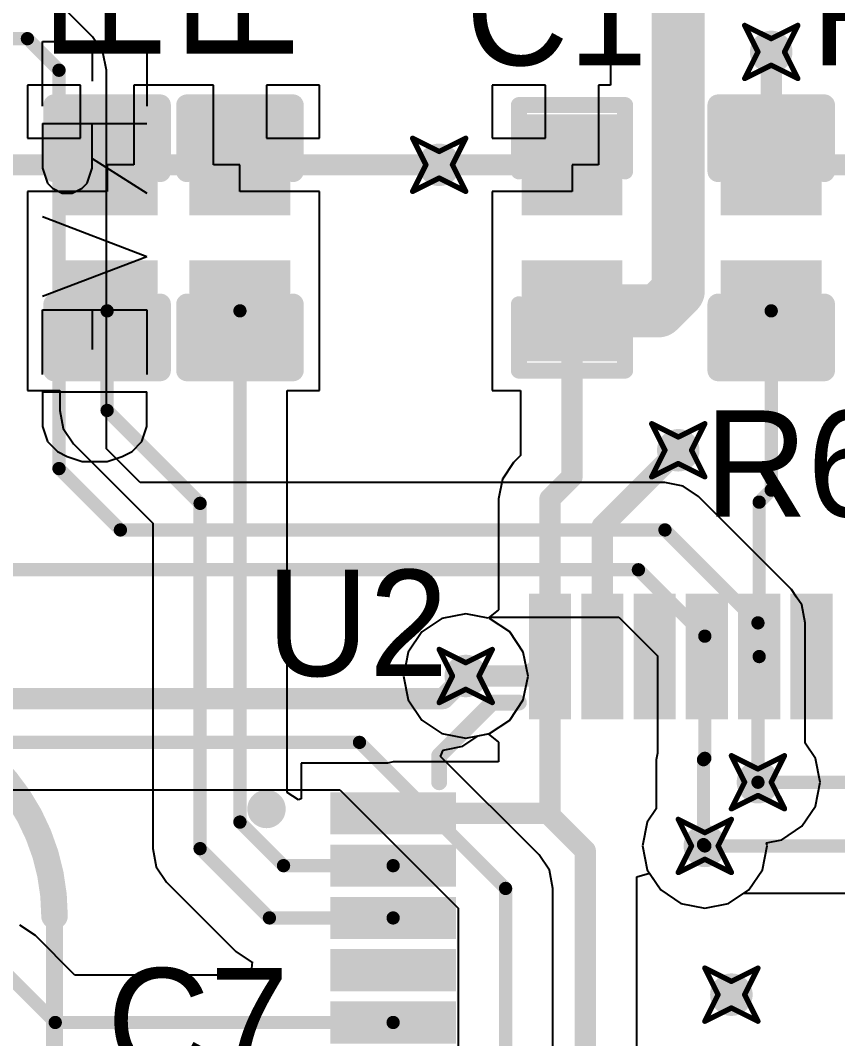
# Model space of a CAD drawing. Header units: millimetres. Extents: x 2.26 to 6.57, y 1.2 to 4.64.
# Drawn here: x 3.5506 to 3.8583, y 3.8766 to 4.26 of the extents above; entities that cross this region are included whole.
import ezdxf

# ---------------------------------------------------------------- set-up
doc = ezdxf.new("R2010")
doc.units = ezdxf.units.MM
doc.header["$MEASUREMENT"] = 0
for name, color, linetype in [('BottomLayer', 5, 'Continuous'), ('BottomOverlay', 54, 'Continuous'), ('DrillDrawing', 1, 'Continuous'), ('MultiLayer', 9, 'Continuous'), ('TopLayer', 1, 'Continuous'), ('TopOverlay', 2, 'Continuous'), ('TopPaste', 8, 'Continuous'), ('TopSolder', 216, 'Continuous'), ('ViaHoleLayer', 16, 'Continuous')]:
    doc.layers.add(name, color=color, linetype=linetype)

# ---------------------------------------------------------------- blocks, each defined once
blk = doc.blocks.new('0603C_67')
at = {"layer": 'TopLayer'}
for points in [[(-0.0125, 0.015), (-0.0425, 0.015), (-0.0125, -0.015), (-0.0425, -0.015)], [(0.0425, 0.015), (0.0125, 0.015), (0.0425, -0.015), (0.0125, -0.015)]]:
    blk.add_solid(points, dxfattribs=at)
at = {"layer": 'TopOverlay', "const_width": 0.006}
for points in [[(-0.05, 0.02), (-0.025, 0.02)], [(-0.05, 0.02), (-0.05, -0.02)], [(0.025, 0.02), (0.05, 0.02)], [(0.05, 0.02), (0.05, -0.02)], [(-0.05, -0.02), (-0.025, -0.02)], [(0.025, -0.02), (0.05, -0.02)]]:
    blk.add_lwpolyline(points, dxfattribs=at)
at = {"layer": 'TopOverlay', "const_width": 0.003}
for points in [[(-0.0515, 0.02, 1), (-0.0485, 0.02, 1)], [(-0.0515, 0.02, 1), (-0.0485, 0.02, 1)], [(-0.0265, 0.02, 1), (-0.0235, 0.02, 1)], [(0.0235, 0.02, 1), (0.0265, 0.02, 1)], [(0.0485, 0.02, 1), (0.0515, 0.02, 1)], [(0.0485, 0.02, 1), (0.0515, 0.02, 1)], [(-0.0515, -0.02, 1), (-0.0485, -0.02, 1)], [(-0.0515, -0.02, 1), (-0.0485, -0.02, 1)], [(-0.0265, -0.02, 1), (-0.0235, -0.02, 1)], [(0.0235, -0.02, 1), (0.0265, -0.02, 1)], [(0.0485, -0.02, 1), (0.0515, -0.02, 1)], [(0.0485, -0.02, 1), (0.0515, -0.02, 1)]]:
    blk.add_lwpolyline(points, format="xyb", close=True, dxfattribs=at)
at = {"layer": 'TopPaste'}
for points in [[(-0.0125, 0.015), (-0.0425, 0.015), (-0.0125, -0.015), (-0.0425, -0.015)], [(0.0425, 0.015), (0.0125, 0.015), (0.0425, -0.015), (0.0125, -0.015)]]:
    blk.add_solid(points, dxfattribs=at)
at = {"layer": 'TopSolder'}
for points in [[(-0.0085, 0.019), (-0.0465, 0.019), (-0.0085, -0.019), (-0.0465, -0.019)], [(0.0465, 0.019), (0.0085, 0.019), (0.0465, -0.019), (0.0085, -0.019)]]:
    blk.add_solid(points, dxfattribs=at)
blk = doc.blocks.new('0603R_101')
at = {"layer": 'TopLayer'}
for points in [[(-0.0125, 0.015), (-0.0425, 0.015), (-0.0125, -0.015), (-0.0425, -0.015)], [(0.0425, 0.015), (0.0125, 0.015), (0.0425, -0.015), (0.0125, -0.015)]]:
    blk.add_solid(points, dxfattribs=at)
at = {"layer": 'TopOverlay', "const_width": 0.008}
for points in [[(-0.05, 0.02), (-0.025, 0.02)], [(-0.05, 0.02), (-0.05, -0.02)], [(0.025, 0.02), (0.05, 0.02)], [(0.05, 0.02), (0.05, -0.02)], [(-0.05, -0.02), (-0.025, -0.02)], [(0.025, -0.02), (0.05, -0.02)]]:
    blk.add_lwpolyline(points, dxfattribs=at)
at = {"layer": 'TopOverlay', "const_width": 0.004}
for points in [[(-0.052, 0.02, 1), (-0.048, 0.02, 1)], [(-0.052, 0.02, 1), (-0.048, 0.02, 1)], [(-0.027, 0.02, 1), (-0.023, 0.02, 1)], [(0.023, 0.02, 1), (0.027, 0.02, 1)], [(0.048, 0.02, 1), (0.052, 0.02, 1)], [(0.048, 0.02, 1), (0.052, 0.02, 1)], [(-0.052, -0.02, 1), (-0.048, -0.02, 1)], [(-0.052, -0.02, 1), (-0.048, -0.02, 1)], [(-0.027, -0.02, 1), (-0.023, -0.02, 1)], [(0.023, -0.02, 1), (0.027, -0.02, 1)], [(0.048, -0.02, 1), (0.052, -0.02, 1)], [(0.048, -0.02, 1), (0.052, -0.02, 1)]]:
    blk.add_lwpolyline(points, format="xyb", close=True, dxfattribs=at)
at = {"layer": 'TopPaste'}
for points in [[(-0.0125, 0.015), (-0.0425, 0.015), (-0.0125, -0.015), (-0.0425, -0.015)], [(0.0425, 0.015), (0.0125, 0.015), (0.0425, -0.015), (0.0125, -0.015)]]:
    blk.add_solid(points, dxfattribs=at)
at = {"layer": 'TopSolder'}
for points in [[(-0.0085, 0.019), (-0.0465, 0.019), (-0.0085, -0.019), (-0.0465, -0.019)], [(0.0465, 0.019), (0.0085, 0.019), (0.0465, -0.019), (0.0085, -0.019)]]:
    blk.add_solid(points, dxfattribs=at)
blk = doc.blocks.new('QFP48_7X7_111')
at = {"layer": 'TopLayer'}
for points in [[(-0.14764, -0.01378), (-0.14764, -0.00591), (-0.18701, -0.01378), (-0.18701, -0.00591)], [(-0.14764, -0.03346), (-0.14764, -0.02559), (-0.18701, -0.03346), (-0.18701, -0.02559)], [(-0.14764, -0.05315), (-0.14764, -0.04528), (-0.18701, -0.05315), (-0.18701, -0.04528)], [(-0.14764, -0.07283), (-0.14764, -0.06496), (-0.18701, -0.07283), (-0.18701, -0.06496)], [(-0.14764, -0.09252), (-0.14764, -0.08465), (-0.18701, -0.09252), (-0.18701, -0.08465)], [(-0.14764, -0.1122), (-0.14764, -0.10433), (-0.18701, -0.1122), (-0.18701, -0.10433)], [(-0.1122, -0.18701), (-0.10433, -0.18701), (-0.1122, -0.14764), (-0.10433, -0.14764)], [(-0.09252, -0.18701), (-0.08465, -0.18701), (-0.09252, -0.14764), (-0.08465, -0.14764)], [(-0.07283, -0.18701), (-0.06496, -0.18701), (-0.07283, -0.14764), (-0.06496, -0.14764)], [(-0.05315, -0.18701), (-0.04528, -0.18701), (-0.05315, -0.14764), (-0.04528, -0.14764)], [(-0.03346, -0.18701), (-0.02559, -0.18701), (-0.03346, -0.14764), (-0.02559, -0.14764)]]:
    blk.add_solid(points, dxfattribs=at)
at = {"layer": 'TopOverlay', "const_width": 0.006}
for points in [[(-0.15, -0.13), (-0.15, -0.12)], [(-0.13, -0.15), (-0.15, -0.13)], [(-0.12, -0.15), (-0.13, -0.15)]]:
    blk.add_lwpolyline(points, dxfattribs=at)
at = {"layer": 'TopOverlay'}
for points, const_width in [([(-0.1515, -0.12, 1), (-0.1485, -0.12, 1)], 0.003), ([(-0.1515, -0.13, 1), (-0.1485, -0.13, 1)], 0.003), ([(-0.1515, -0.13, 1), (-0.1485, -0.13, 1)], 0.003), ([(-0.1315, -0.15, 1), (-0.1285, -0.15, 1)], 0.003), ([(-0.1315, -0.15, 1), (-0.1285, -0.15, 1)], 0.003), ([(-0.1215, -0.15, 1), (-0.1185, -0.15, 1)], 0.003), ([(-0.10761, -0.215, 1), (-0.11223, -0.215, 1)], 0.00984), ([(-0.11469, -0.215, 1), (-0.10977, -0.215, 1)], 0.00492), ([(-0.11008, -0.215, 1), (-0.10515, -0.215, 1)], 0.00492)]:
    blk.add_lwpolyline(points, format="xyb", close=True, dxfattribs=dict(at, const_width=const_width))
at = {"layer": 'TopPaste'}
for points in [[(-0.14764, -0.01378), (-0.14764, -0.00591), (-0.18701, -0.01378), (-0.18701, -0.00591)], [(-0.14764, -0.03346), (-0.14764, -0.02559), (-0.18701, -0.03346), (-0.18701, -0.02559)], [(-0.14764, -0.05315), (-0.14764, -0.04528), (-0.18701, -0.05315), (-0.18701, -0.04528)], [(-0.14764, -0.07283), (-0.14764, -0.06496), (-0.18701, -0.07283), (-0.18701, -0.06496)], [(-0.14764, -0.09252), (-0.14764, -0.08465), (-0.18701, -0.09252), (-0.18701, -0.08465)], [(-0.14764, -0.1122), (-0.14764, -0.10433), (-0.18701, -0.1122), (-0.18701, -0.10433)], [(-0.1122, -0.18701), (-0.10433, -0.18701), (-0.1122, -0.14764), (-0.10433, -0.14764)], [(-0.09252, -0.18701), (-0.08465, -0.18701), (-0.09252, -0.14764), (-0.08465, -0.14764)], [(-0.07283, -0.18701), (-0.06496, -0.18701), (-0.07283, -0.14764), (-0.06496, -0.14764)], [(-0.05315, -0.18701), (-0.04528, -0.18701), (-0.05315, -0.14764), (-0.04528, -0.14764)], [(-0.03346, -0.18701), (-0.02559, -0.18701), (-0.03346, -0.14764), (-0.02559, -0.14764)]]:
    blk.add_solid(points, dxfattribs=at)
at = {"layer": 'TopSolder'}
for points in [[(-0.14364, -0.01778), (-0.14364, -0.00191), (-0.19101, -0.01778), (-0.19101, -0.00191)], [(-0.14364, -0.03746), (-0.14364, -0.02159), (-0.19101, -0.03746), (-0.19101, -0.02159)], [(-0.14364, -0.05715), (-0.14364, -0.04128), (-0.19101, -0.05715), (-0.19101, -0.04128)], [(-0.14364, -0.07683), (-0.14364, -0.06096), (-0.19101, -0.07683), (-0.19101, -0.06096)], [(-0.14364, -0.09652), (-0.14364, -0.08065), (-0.19101, -0.09652), (-0.19101, -0.08065)], [(-0.14364, -0.1162), (-0.14364, -0.10033), (-0.19101, -0.1162), (-0.19101, -0.10033)], [(-0.1162, -0.19101), (-0.10033, -0.19101), (-0.1162, -0.14364), (-0.10033, -0.14364)], [(-0.09652, -0.19101), (-0.08065, -0.19101), (-0.09652, -0.14364), (-0.08065, -0.14364)], [(-0.07683, -0.19101), (-0.06096, -0.19101), (-0.07683, -0.14364), (-0.06096, -0.14364)], [(-0.05715, -0.19101), (-0.04128, -0.19101), (-0.05715, -0.14364), (-0.04128, -0.14364)], [(-0.03746, -0.19101), (-0.02159, -0.19101), (-0.03746, -0.14364), (-0.02159, -0.14364)]]:
    blk.add_solid(points, dxfattribs=at)
blk = doc.blocks.new('XTAL1_114')
at = {"layer": 'TopOverlay', "const_width": 0.01}
blk.add_lwpolyline([(0.21964, 0.0798, -1), (0.21964, -0.0802)], format="xyb", dxfattribs=at)
at = {"layer": 'TopOverlay'}
for points, const_width in [([(0.21714, -0.0802, 1), (0.22214, -0.0802, 1)], 0.005), ([(0.21806, -0.0802, 1), (0.22121, -0.0802, 1)], 0.00315)]:
    blk.add_lwpolyline(points, format="xyb", close=True, dxfattribs=dict(at, const_width=const_width))
at = {"layer": 'TopOverlay', "const_width": 0.0063}
blk.add_lwpolyline([(-0.04036, -0.0802), (0.21964, -0.0802)], dxfattribs=at)
blk = doc.blocks.new('0603R_122')
at = {"layer": 'TopLayer'}
for points in [[(-0.0125, 0.015), (-0.0425, 0.015), (-0.0125, -0.015), (-0.0425, -0.015)], [(0.0425, 0.015), (0.0125, 0.015), (0.0425, -0.015), (0.0125, -0.015)]]:
    blk.add_solid(points, dxfattribs=at)
at = {"layer": 'TopOverlay', "const_width": 0.008}
for points in [[(-0.05, 0.02), (-0.025, 0.02)], [(-0.05, 0.02), (-0.05, -0.02)], [(0.025, 0.02), (0.05, 0.02)], [(0.05, 0.02), (0.05, -0.02)], [(-0.05, -0.02), (-0.025, -0.02)], [(0.025, -0.02), (0.05, -0.02)]]:
    blk.add_lwpolyline(points, dxfattribs=at)
at = {"layer": 'TopOverlay', "const_width": 0.004}
for points in [[(-0.052, 0.02, 1), (-0.048, 0.02, 1)], [(-0.052, 0.02, 1), (-0.048, 0.02, 1)], [(-0.027, 0.02, 1), (-0.023, 0.02, 1)], [(0.023, 0.02, 1), (0.027, 0.02, 1)], [(0.048, 0.02, 1), (0.052, 0.02, 1)], [(0.048, 0.02, 1), (0.052, 0.02, 1)], [(-0.052, -0.02, 1), (-0.048, -0.02, 1)], [(-0.052, -0.02, 1), (-0.048, -0.02, 1)], [(-0.027, -0.02, 1), (-0.023, -0.02, 1)], [(0.023, -0.02, 1), (0.027, -0.02, 1)], [(0.048, -0.02, 1), (0.052, -0.02, 1)], [(0.048, -0.02, 1), (0.052, -0.02, 1)]]:
    blk.add_lwpolyline(points, format="xyb", close=True, dxfattribs=at)
at = {"layer": 'TopPaste'}
for points in [[(-0.0125, 0.015), (-0.0425, 0.015), (-0.0125, -0.015), (-0.0425, -0.015)], [(0.0425, 0.015), (0.0125, 0.015), (0.0425, -0.015), (0.0125, -0.015)]]:
    blk.add_solid(points, dxfattribs=at)
at = {"layer": 'TopSolder'}
for points in [[(-0.0085, 0.019), (-0.0465, 0.019), (-0.0085, -0.019), (-0.0465, -0.019)], [(0.0465, 0.019), (0.0085, 0.019), (0.0465, -0.019), (0.0085, -0.019)]]:
    blk.add_solid(points, dxfattribs=at)
blk = doc.blocks.new('0603R_143')
at = {"layer": 'TopLayer'}
for points in [[(-0.0125, 0.015), (-0.0425, 0.015), (-0.0125, -0.015), (-0.0425, -0.015)], [(0.0425, 0.015), (0.0125, 0.015), (0.0425, -0.015), (0.0125, -0.015)]]:
    blk.add_solid(points, dxfattribs=at)
at = {"layer": 'TopOverlay', "const_width": 0.008}
for points in [[(-0.05, 0.02), (-0.025, 0.02)], [(-0.05, 0.02), (-0.05, -0.02)], [(0.025, 0.02), (0.05, 0.02)], [(0.05, 0.02), (0.05, -0.02)], [(-0.05, -0.02), (-0.025, -0.02)], [(0.025, -0.02), (0.05, -0.02)]]:
    blk.add_lwpolyline(points, dxfattribs=at)
at = {"layer": 'TopOverlay', "const_width": 0.004}
for points in [[(-0.052, 0.02, 1), (-0.048, 0.02, 1)], [(-0.052, 0.02, 1), (-0.048, 0.02, 1)], [(-0.027, 0.02, 1), (-0.023, 0.02, 1)], [(0.023, 0.02, 1), (0.027, 0.02, 1)], [(0.048, 0.02, 1), (0.052, 0.02, 1)], [(0.048, 0.02, 1), (0.052, 0.02, 1)], [(-0.052, -0.02, 1), (-0.048, -0.02, 1)], [(-0.052, -0.02, 1), (-0.048, -0.02, 1)], [(-0.027, -0.02, 1), (-0.023, -0.02, 1)], [(0.023, -0.02, 1), (0.027, -0.02, 1)], [(0.048, -0.02, 1), (0.052, -0.02, 1)], [(0.048, -0.02, 1), (0.052, -0.02, 1)]]:
    blk.add_lwpolyline(points, format="xyb", close=True, dxfattribs=at)
at = {"layer": 'TopPaste'}
for points in [[(-0.0125, 0.015), (-0.0425, 0.015), (-0.0125, -0.015), (-0.0425, -0.015)], [(0.0425, 0.015), (0.0125, 0.015), (0.0425, -0.015), (0.0125, -0.015)]]:
    blk.add_solid(points, dxfattribs=at)
at = {"layer": 'TopSolder'}
for points in [[(-0.0085, 0.019), (-0.0465, 0.019), (-0.0085, -0.019), (-0.0465, -0.019)], [(0.0465, 0.019), (0.0085, 0.019), (0.0465, -0.019), (0.0085, -0.019)]]:
    blk.add_solid(points, dxfattribs=at)

msp = doc.modelspace()

# ---------------------------------------------------------------- linework, layer by layer
at = {"layer": 'BottomLayer'}
for p, q in [((3.57777, 4.25388), (3.56588, 4.26577)), ((3.58164, 4.24809), (3.57777, 4.25388)), ((3.57777, 4.25388), (3.57777, 4.25388)), ((3.583, 4.24126), (3.58164, 4.24809)), ((3.583, 4.09865), (3.583, 4.24126)), ((3.59566, 4.08599), (3.583, 4.09865)), ((3.79327, 4.08599), (3.59566, 4.08599)), ((3.8001, 4.08463), (3.79327, 4.08599)), ((3.80588, 4.08077), (3.8001, 4.08463)), ((3.84088, 4.04577), (3.80588, 4.08077)), ((3.84282, 4.04287), (3.84088, 4.04577)), ((3.84088, 4.04577), (3.84088, 4.04577)), ((3.84475, 4.03998), (3.84282, 4.04287)), ((3.84611, 4.03315), (3.84475, 4.03998)), ((3.72724, 4.03482), (3.72729, 4.03531)), ((3.73485, 4.02973), (3.72724, 4.03482)), ((3.72724, 4.03482), (3.72724, 4.03482)), ((3.72724, 4.03482), (3.72724, 4.03482)), ((3.72724, 4.03482), (3.72724, 4.03482)), ((3.72729, 4.03531), (3.77588, 4.03531)), ((3.77588, 4.03531), (3.79042, 4.02076)), ((3.84611, 3.98784), (3.84611, 4.03315)), ((3.84611, 4.03315), (3.84611, 4.03315)), ((3.73993, 4.02212), (3.73485, 4.02973)), ((3.74172, 4.01315), (3.73993, 4.02212)), ((3.79042, 4.02076), (3.79042, 3.98415)), ((3.73993, 4.00418), (3.74172, 4.01315)), ((3.73485, 3.99657), (3.73993, 4.00418)), ((3.72724, 3.99148), (3.73485, 3.99657)), ((3.71718, 3.98675), (3.723, 3.99064)), ((3.723, 3.99064), (3.72724, 3.99148)), ((3.84993, 3.98212), (3.84611, 3.98784)), ((3.70877, 3.98288), (3.70977, 3.98528)), ((3.70977, 3.98528), (3.71718, 3.98675)), ((3.79042, 3.98415), (3.78992, 3.98164)), ((3.74588, 3.94577), (3.70877, 3.98288)), ((3.78992, 3.98164), (3.78992, 3.96311)), ((3.85172, 3.97315), (3.84993, 3.98212)), ((3.84993, 3.96418), (3.85172, 3.97315)), ((3.26066, 3.97031), (3.67088, 3.97031)), ((3.67088, 3.97031), (3.71542, 3.92576)), ((3.78992, 3.96311), (3.7866, 3.95813)), ((3.84485, 3.95657), (3.84993, 3.96418)), ((3.7866, 3.95813), (3.78482, 3.94916)), ((3.83724, 3.95148), (3.84485, 3.95657)), ((3.83148, 3.95034), (3.83724, 3.95148)), ((3.83172, 3.94916), (3.83148, 3.95034)), ((3.74975, 3.93998), (3.74588, 3.94577)), ((3.74588, 3.94577), (3.74588, 3.94577)), ((3.78482, 3.94916), (3.7866, 3.94018)), ((3.82993, 3.94018), (3.83172, 3.94916)), ((3.75111, 3.93315), (3.74975, 3.93998)), ((3.7866, 3.94018), (3.79169, 3.93258)), ((3.82485, 3.93258), (3.82993, 3.94018)), ((3.75111, 3.85784), (3.75111, 3.93315)), ((3.79169, 3.93258), (3.79929, 3.92749)), ((3.81724, 3.92749), (3.82485, 3.93258)), ((3.79929, 3.92749), (3.80827, 3.92571)), ((3.80827, 3.92571), (3.81724, 3.92749)), ((3.71542, 3.92576), (3.71542, 3.85784))]:
    msp.add_line(p, q, dxfattribs=at)
for points, const_width in [([(3.52577, 4.25315), (3.55327, 4.25315)], 0.005), ([(3.55327, 4.25315), (3.56516, 4.24126)], 0.005), ([(3.56516, 4.09126), (3.56516, 4.24126)], 0.005), ([(3.56516, 4.09126), (3.58827, 4.06815)], 0.005), ([(3.58827, 4.06815), (3.79327, 4.06815)], 0.005), ([(3.79327, 4.06815), (3.82827, 4.03315)], 0.005), ([(3.52577, 4.05315), (3.78327, 4.05315)], 0.005), ([(3.78327, 4.05315), (3.80827, 4.02815)], 0.005), ([(3.82827, 3.97315), (3.82827, 4.03315)], 0.005), ([(3.80827, 3.98214), (3.80827, 4.02815)], 0.005), ([(3.70977, 4.00465), (3.71827, 4.01315)], 0.008), ([(3.22977, 4.00465), (3.70977, 4.00465)], 0.008), ([(3.25327, 3.98815), (3.67827, 3.98815)], 0.005), ([(3.67827, 3.98815), (3.73327, 3.93315)], 0.005), ([(3.80777, 3.98164), (3.80827, 3.98214)], 0.005), ([(3.80777, 3.94966), (3.80777, 3.98164)], 0.005), ([(3.80777, 3.94966), (3.80827, 3.94916)], 0.005), ([(3.73327, 3.84315), (3.73327, 3.93315)], 0.005)]:
    msp.add_lwpolyline(points, dxfattribs=dict(at, const_width=const_width))
for points, const_width in [([(3.55202, 4.25315, 1), (3.55452, 4.25315, 1)], 0.0025), ([(3.55202, 4.25315, 1), (3.55452, 4.25315, 1)], 0.0025), ([(3.82927, 4.24815, 1), (3.83727, 4.24815, 1)], 0.008), ([(3.56391, 4.24126, 1), (3.56641, 4.24126, 1)], 0.0025), ([(3.56391, 4.24126, 1), (3.56641, 4.24126, 1)], 0.0025), ([(3.70427, 4.20565, 1), (3.71227, 4.20565, 1)], 0.008), ([(3.79427, 4.09815, 1), (3.80227, 4.09815, 1)], 0.008), ([(3.56391, 4.09126, 1), (3.56641, 4.09126, 1)], 0.0025), ([(3.56391, 4.09126, 1), (3.56641, 4.09126, 1)], 0.0025), ([(3.58702, 4.06815, 1), (3.58952, 4.06815, 1)], 0.0025), ([(3.58702, 4.06815, 1), (3.58952, 4.06815, 1)], 0.0025), ([(3.79202, 4.06815, 1), (3.79452, 4.06815, 1)], 0.0025), ([(3.79202, 4.06815, 1), (3.79452, 4.06815, 1)], 0.0025), ([(3.78202, 4.05315, 1), (3.78452, 4.05315, 1)], 0.0025), ([(3.78202, 4.05315, 1), (3.78452, 4.05315, 1)], 0.0025), ([(3.82702, 4.03315, 1), (3.82952, 4.03315, 1)], 0.0025), ([(3.82702, 4.03315, 1), (3.82952, 4.03315, 1)], 0.0025), ([(3.80702, 4.02815, 1), (3.80952, 4.02815, 1)], 0.0025), ([(3.80702, 4.02815, 1), (3.80952, 4.02815, 1)], 0.0025), ([(3.71427, 4.01315, 1), (3.72227, 4.01315, 1)], 0.008), ([(3.71627, 4.01315, 1), (3.72027, 4.01315, 1)], 0.004), ([(3.70777, 4.00465, 1), (3.71177, 4.00465, 1)], 0.004), ([(3.70777, 4.00465, 1), (3.71177, 4.00465, 1)], 0.004), ([(3.67702, 3.98815, 1), (3.67952, 3.98815, 1)], 0.0025), ([(3.67702, 3.98815, 1), (3.67952, 3.98815, 1)], 0.0025), ([(3.80652, 3.98164, 1), (3.80902, 3.98164, 1)], 0.0025), ([(3.80652, 3.98164, 1), (3.80902, 3.98164, 1)], 0.0025), ([(3.80702, 3.98214, 1), (3.80952, 3.98214, 1)], 0.0025), ([(3.80702, 3.98214, 1), (3.80952, 3.98214, 1)], 0.0025), ([(3.82427, 3.97315, 1), (3.83227, 3.97315, 1)], 0.008), ([(3.82702, 3.97315, 1), (3.82952, 3.97315, 1)], 0.0025), ([(3.80427, 3.94916, 1), (3.81227, 3.94916, 1)], 0.008), ([(3.80652, 3.94966, 1), (3.80902, 3.94966, 1)], 0.0025), ([(3.80652, 3.94966, 1), (3.80902, 3.94966, 1)], 0.0025), ([(3.80702, 3.94916, 1), (3.80952, 3.94916, 1)], 0.0025), ([(3.73202, 3.93315, 1), (3.73452, 3.93315, 1)], 0.0025), ([(3.73202, 3.93315, 1), (3.73452, 3.93315, 1)], 0.0025), ([(3.81427, 3.89315, 1), (3.82227, 3.89315, 1)], 0.008)]:
    msp.add_lwpolyline(points, format="xyb", close=True, dxfattribs=dict(at, const_width=const_width))
at = {"layer": 'BottomOverlay'}
for p, q in [((3.55891, 4.22775), (3.55891, 4.25212)), ((3.55891, 4.25212), (3.59827, 4.25212)), ((3.57765, 4.25212), (3.57765, 4.23713)), ((3.59827, 4.25212), (3.59827, 4.22775)), ((3.55891, 4.22119), (3.59827, 4.22119)), ((3.55891, 4.22119), (3.55891, 4.20433)), ((3.57765, 4.20433), (3.57765, 4.22119)), ((3.57765, 4.20807), (3.59827, 4.19495)), ((3.55891, 4.20433), (3.56078, 4.1987)), ((3.57578, 4.1987), (3.57765, 4.20433)), ((3.56078, 4.1987), (3.56265, 4.19683)), ((3.56265, 4.19683), (3.5664, 4.19495)), ((3.5664, 4.19495), (3.57015, 4.19495)), ((3.57015, 4.19495), (3.5739, 4.19683)), ((3.5739, 4.19683), (3.57578, 4.1987)), ((3.55891, 4.18614), (3.59827, 4.17115)), ((3.55891, 4.15615), (3.59827, 4.17115)), ((3.55891, 4.12673), (3.55891, 4.15109)), ((3.55891, 4.15109), (3.59827, 4.15109)), ((3.57765, 4.15109), (3.57765, 4.1361)), ((3.59827, 4.15109), (3.59827, 4.12673)), ((3.55891, 4.12017), (3.59827, 4.12017)), ((3.55891, 4.12017), (3.55891, 4.10705)), ((3.59827, 4.10705), (3.59827, 4.12017)), ((3.55891, 4.10705), (3.56078, 4.10142)), ((3.59639, 4.10142), (3.59827, 4.10705)), ((3.56078, 4.10142), (3.56453, 4.09767)), ((3.59264, 4.09767), (3.59639, 4.10142)), ((3.56453, 4.09767), (3.56828, 4.0958)), ((3.56828, 4.0958), (3.5739, 4.09393)), ((3.58327, 4.09393), (3.5889, 4.0958)), ((3.5889, 4.0958), (3.59264, 4.09767)), ((3.5739, 4.09393), (3.58327, 4.09393))]:
    msp.add_line(p, q, dxfattribs=at)
at = {"layer": 'DrillDrawing', "const_width": 0.002}
for points in [[(3.82327, 4.25815), (3.83327, 4.25315)], [(3.82327, 4.25815), (3.82827, 4.24815)], [(3.83327, 4.25315), (3.84327, 4.25815)], [(3.83827, 4.24815), (3.84327, 4.25815)], [(3.82327, 4.23815), (3.82827, 4.24815)], [(3.83827, 4.24815), (3.84327, 4.23815)], [(3.82327, 4.23815), (3.83327, 4.24315)], [(3.83327, 4.24315), (3.84327, 4.23815)], [(3.69827, 4.21565), (3.70827, 4.21065)], [(3.69827, 4.21565), (3.70327, 4.20565)], [(3.70827, 4.21065), (3.71827, 4.21565)], [(3.71327, 4.20565), (3.71827, 4.21565)], [(3.69827, 4.19565), (3.70327, 4.20565)], [(3.71327, 4.20565), (3.71827, 4.19565)], [(3.69827, 4.19565), (3.70827, 4.20065)], [(3.70827, 4.20065), (3.71827, 4.19565)], [(3.78827, 4.10815), (3.79827, 4.10315)], [(3.78827, 4.10815), (3.79327, 4.09815)], [(3.79827, 4.10315), (3.80827, 4.10815)], [(3.80327, 4.09815), (3.80827, 4.10815)], [(3.78827, 4.08815), (3.79327, 4.09815)], [(3.80327, 4.09815), (3.80827, 4.08815)], [(3.78827, 4.08815), (3.79827, 4.09315)], [(3.79827, 4.09315), (3.80827, 4.08815)], [(3.70827, 4.02315), (3.71827, 4.01815)], [(3.70827, 4.02315), (3.71327, 4.01315)], [(3.71827, 4.01815), (3.72827, 4.02315)], [(3.72327, 4.01315), (3.72827, 4.02315)], [(3.70827, 4.00315), (3.71327, 4.01315)], [(3.72327, 4.01315), (3.72827, 4.00315)], [(3.70827, 4.00315), (3.71827, 4.00815)], [(3.71827, 4.00815), (3.72827, 4.00315)], [(3.81827, 3.98315), (3.82827, 3.97815)], [(3.81827, 3.98315), (3.82327, 3.97315)], [(3.82827, 3.97815), (3.83827, 3.98315)], [(3.83327, 3.97315), (3.83827, 3.98315)], [(3.81827, 3.96315), (3.82327, 3.97315)], [(3.83327, 3.97315), (3.83827, 3.96315)], [(3.81827, 3.96315), (3.82827, 3.96815)], [(3.82827, 3.96815), (3.83827, 3.96315)], [(3.79827, 3.95916), (3.80827, 3.95416)], [(3.79827, 3.95916), (3.80327, 3.94916)], [(3.80827, 3.95416), (3.81827, 3.95916)], [(3.81327, 3.94916), (3.81827, 3.95916)], [(3.79827, 3.93916), (3.80327, 3.94916)], [(3.81327, 3.94916), (3.81827, 3.93916)], [(3.79827, 3.93916), (3.80827, 3.94416)], [(3.80827, 3.94416), (3.81827, 3.93916)], [(3.80827, 3.90315), (3.81827, 3.89815)], [(3.80827, 3.90315), (3.81327, 3.89315)], [(3.81827, 3.89815), (3.82827, 3.90315)], [(3.82327, 3.89315), (3.82827, 3.90315)], [(3.80827, 3.88315), (3.81327, 3.89315)], [(3.82327, 3.89315), (3.82827, 3.88315)], [(3.80827, 3.88315), (3.81827, 3.88815)], [(3.81827, 3.88815), (3.82827, 3.88315)]]:
    msp.add_lwpolyline(points, dxfattribs=at)
at = {"layer": 'DrillDrawing', "const_width": 0.001}
for points in [[(3.82277, 4.25815, 1), (3.82377, 4.25815, 1)], [(3.82277, 4.25815, 1), (3.82377, 4.25815, 1)], [(3.84277, 4.25815, 1), (3.84377, 4.25815, 1)], [(3.84277, 4.25815, 1), (3.84377, 4.25815, 1)], [(3.83277, 4.25315, 1), (3.83377, 4.25315, 1)], [(3.83277, 4.25315, 1), (3.83377, 4.25315, 1)], [(3.82777, 4.24815, 1), (3.82877, 4.24815, 1)], [(3.82777, 4.24815, 1), (3.82877, 4.24815, 1)], [(3.83777, 4.24815, 1), (3.83877, 4.24815, 1)], [(3.83777, 4.24815, 1), (3.83877, 4.24815, 1)], [(3.83277, 4.24315, 1), (3.83377, 4.24315, 1)], [(3.83277, 4.24315, 1), (3.83377, 4.24315, 1)], [(3.82277, 4.23815, 1), (3.82377, 4.23815, 1)], [(3.82277, 4.23815, 1), (3.82377, 4.23815, 1)], [(3.84277, 4.23815, 1), (3.84377, 4.23815, 1)], [(3.84277, 4.23815, 1), (3.84377, 4.23815, 1)], [(3.69777, 4.21565, 1), (3.69877, 4.21565, 1)], [(3.69777, 4.21565, 1), (3.69877, 4.21565, 1)], [(3.71777, 4.21565, 1), (3.71877, 4.21565, 1)], [(3.71777, 4.21565, 1), (3.71877, 4.21565, 1)], [(3.70777, 4.21065, 1), (3.70877, 4.21065, 1)], [(3.70777, 4.21065, 1), (3.70877, 4.21065, 1)], [(3.70277, 4.20565, 1), (3.70377, 4.20565, 1)], [(3.70277, 4.20565, 1), (3.70377, 4.20565, 1)], [(3.71277, 4.20565, 1), (3.71377, 4.20565, 1)], [(3.71277, 4.20565, 1), (3.71377, 4.20565, 1)], [(3.70777, 4.20065, 1), (3.70877, 4.20065, 1)], [(3.70777, 4.20065, 1), (3.70877, 4.20065, 1)], [(3.69777, 4.19565, 1), (3.69877, 4.19565, 1)], [(3.69777, 4.19565, 1), (3.69877, 4.19565, 1)], [(3.71777, 4.19565, 1), (3.71877, 4.19565, 1)], [(3.71777, 4.19565, 1), (3.71877, 4.19565, 1)], [(3.78777, 4.10815, 1), (3.78877, 4.10815, 1)], [(3.78777, 4.10815, 1), (3.78877, 4.10815, 1)], [(3.80777, 4.10815, 1), (3.80877, 4.10815, 1)], [(3.80777, 4.10815, 1), (3.80877, 4.10815, 1)], [(3.79777, 4.10315, 1), (3.79877, 4.10315, 1)], [(3.79777, 4.10315, 1), (3.79877, 4.10315, 1)], [(3.79277, 4.09815, 1), (3.79377, 4.09815, 1)], [(3.79277, 4.09815, 1), (3.79377, 4.09815, 1)], [(3.80277, 4.09815, 1), (3.80377, 4.09815, 1)], [(3.80277, 4.09815, 1), (3.80377, 4.09815, 1)], [(3.79777, 4.09315, 1), (3.79877, 4.09315, 1)], [(3.79777, 4.09315, 1), (3.79877, 4.09315, 1)], [(3.78777, 4.08815, 1), (3.78877, 4.08815, 1)], [(3.78777, 4.08815, 1), (3.78877, 4.08815, 1)], [(3.80777, 4.08815, 1), (3.80877, 4.08815, 1)], [(3.80777, 4.08815, 1), (3.80877, 4.08815, 1)], [(3.70777, 4.02315, 1), (3.70877, 4.02315, 1)], [(3.70777, 4.02315, 1), (3.70877, 4.02315, 1)], [(3.72777, 4.02315, 1), (3.72877, 4.02315, 1)], [(3.72777, 4.02315, 1), (3.72877, 4.02315, 1)], [(3.71777, 4.01815, 1), (3.71877, 4.01815, 1)], [(3.71777, 4.01815, 1), (3.71877, 4.01815, 1)], [(3.71277, 4.01315, 1), (3.71377, 4.01315, 1)], [(3.71277, 4.01315, 1), (3.71377, 4.01315, 1)], [(3.72277, 4.01315, 1), (3.72377, 4.01315, 1)], [(3.72277, 4.01315, 1), (3.72377, 4.01315, 1)], [(3.71777, 4.00815, 1), (3.71877, 4.00815, 1)], [(3.71777, 4.00815, 1), (3.71877, 4.00815, 1)], [(3.70777, 4.00315, 1), (3.70877, 4.00315, 1)], [(3.70777, 4.00315, 1), (3.70877, 4.00315, 1)], [(3.72777, 4.00315, 1), (3.72877, 4.00315, 1)], [(3.72777, 4.00315, 1), (3.72877, 4.00315, 1)], [(3.81777, 3.98315, 1), (3.81877, 3.98315, 1)], [(3.81777, 3.98315, 1), (3.81877, 3.98315, 1)], [(3.83777, 3.98315, 1), (3.83877, 3.98315, 1)], [(3.83777, 3.98315, 1), (3.83877, 3.98315, 1)], [(3.82777, 3.97815, 1), (3.82877, 3.97815, 1)], [(3.82777, 3.97815, 1), (3.82877, 3.97815, 1)], [(3.82277, 3.97315, 1), (3.82377, 3.97315, 1)], [(3.82277, 3.97315, 1), (3.82377, 3.97315, 1)], [(3.83277, 3.97315, 1), (3.83377, 3.97315, 1)], [(3.83277, 3.97315, 1), (3.83377, 3.97315, 1)], [(3.82777, 3.96815, 1), (3.82877, 3.96815, 1)], [(3.82777, 3.96815, 1), (3.82877, 3.96815, 1)], [(3.81777, 3.96315, 1), (3.81877, 3.96315, 1)], [(3.81777, 3.96315, 1), (3.81877, 3.96315, 1)], [(3.83777, 3.96315, 1), (3.83877, 3.96315, 1)], [(3.83777, 3.96315, 1), (3.83877, 3.96315, 1)], [(3.79777, 3.95916, 1), (3.79877, 3.95916, 1)], [(3.79777, 3.95916, 1), (3.79877, 3.95916, 1)], [(3.81777, 3.95916, 1), (3.81877, 3.95916, 1)], [(3.81777, 3.95916, 1), (3.81877, 3.95916, 1)], [(3.80777, 3.95416, 1), (3.80877, 3.95416, 1)], [(3.80777, 3.95416, 1), (3.80877, 3.95416, 1)], [(3.80277, 3.94916, 1), (3.80377, 3.94916, 1)], [(3.80277, 3.94916, 1), (3.80377, 3.94916, 1)], [(3.81277, 3.94916, 1), (3.81377, 3.94916, 1)], [(3.81277, 3.94916, 1), (3.81377, 3.94916, 1)], [(3.80777, 3.94416, 1), (3.80877, 3.94416, 1)], [(3.80777, 3.94416, 1), (3.80877, 3.94416, 1)], [(3.79777, 3.93916, 1), (3.79877, 3.93916, 1)], [(3.79777, 3.93916, 1), (3.79877, 3.93916, 1)], [(3.81777, 3.93916, 1), (3.81877, 3.93916, 1)], [(3.81777, 3.93916, 1), (3.81877, 3.93916, 1)], [(3.80777, 3.90315, 1), (3.80877, 3.90315, 1)], [(3.80777, 3.90315, 1), (3.80877, 3.90315, 1)], [(3.82777, 3.90315, 1), (3.82877, 3.90315, 1)], [(3.82777, 3.90315, 1), (3.82877, 3.90315, 1)], [(3.81777, 3.89815, 1), (3.81877, 3.89815, 1)], [(3.81777, 3.89815, 1), (3.81877, 3.89815, 1)], [(3.81277, 3.89315, 1), (3.81377, 3.89315, 1)], [(3.81277, 3.89315, 1), (3.81377, 3.89315, 1)], [(3.82277, 3.89315, 1), (3.82377, 3.89315, 1)], [(3.82277, 3.89315, 1), (3.82377, 3.89315, 1)], [(3.81777, 3.88815, 1), (3.81877, 3.88815, 1)], [(3.81777, 3.88815, 1), (3.81877, 3.88815, 1)], [(3.80777, 3.88315, 1), (3.80877, 3.88315, 1)], [(3.80777, 3.88315, 1), (3.80877, 3.88315, 1)], [(3.82777, 3.88315, 1), (3.82877, 3.88315, 1)], [(3.82777, 3.88315, 1), (3.82877, 3.88315, 1)]]:
    msp.add_lwpolyline(points, format="xyb", close=True, dxfattribs=at)
at = {"layer": 'MultiLayer', "const_width": 0.008}
for points in [[(3.82927, 4.24815, 1), (3.83727, 4.24815, 1)], [(3.70427, 4.20565, 1), (3.71227, 4.20565, 1)], [(3.79427, 4.09815, 1), (3.80227, 4.09815, 1)], [(3.71427, 4.01315, 1), (3.72227, 4.01315, 1)], [(3.82427, 3.97315, 1), (3.83227, 3.97315, 1)], [(3.80427, 3.94916, 1), (3.81227, 3.94916, 1)], [(3.81427, 3.89315, 1), (3.82227, 3.89315, 1)]]:
    msp.add_lwpolyline(points, format="xyb", close=True, dxfattribs=at)
at = {"layer": 'TopLayer'}
for p, q in [((3.77278, 4.27259), (3.77278, 4.23565)), ((3.57327, 4.23565), (3.55327, 4.23565)), ((3.55327, 4.23565), (3.55327, 4.21565)), ((3.57327, 4.21565), (3.57327, 4.23565)), ((3.62327, 4.23565), (3.59327, 4.23565)), ((3.59327, 4.23565), (3.59327, 4.20564)), ((3.62327, 4.20564), (3.62327, 4.23565)), ((3.66327, 4.23565), (3.64327, 4.23565)), ((3.64327, 4.23565), (3.64327, 4.21565)), ((3.66327, 4.21565), (3.66327, 4.23565)), ((3.74827, 4.23565), (3.72827, 4.23565)), ((3.72827, 4.23565), (3.72827, 4.21565)), ((3.74827, 4.21565), (3.74827, 4.23565)), ((3.77278, 4.23565), (3.76827, 4.23565)), ((3.76827, 4.23565), (3.76827, 4.20564)), ((3.55327, 4.21565), (3.57327, 4.21565)), ((3.64327, 4.21565), (3.66327, 4.21565)), ((3.72827, 4.21565), (3.74827, 4.21565)), ((3.59327, 4.20564), (3.58328, 4.20564)), ((3.58328, 4.20564), (3.58328, 4.19565)), ((3.63326, 4.20564), (3.62327, 4.20564)), ((3.63326, 4.19565), (3.63326, 4.20564)), ((3.76827, 4.20564), (3.75828, 4.20564)), ((3.75828, 4.20564), (3.75828, 4.19565)), ((3.58328, 4.19565), (3.55327, 4.19565)), ((3.55327, 4.19565), (3.55327, 4.17565)), ((3.66327, 4.19565), (3.63326, 4.19565)), ((3.66327, 4.17565), (3.66327, 4.19565)), ((3.75828, 4.19565), (3.72827, 4.19565)), ((3.72827, 4.19565), (3.72827, 4.17565)), ((3.55327, 4.17565), (3.55327, 4.12065)), ((3.66327, 4.12065), (3.66327, 4.17565)), ((3.72827, 4.17565), (3.72827, 4.12065)), ((3.55327, 4.12065), (3.56542, 4.12065)), ((3.56542, 4.12065), (3.56542, 4.11315)), ((3.65111, 3.96929), (3.65111, 4.12065)), ((3.65111, 4.12065), (3.66327, 4.12065)), ((3.72827, 4.12065), (3.7389, 4.12065)), ((3.7389, 4.12065), (3.7389, 4.09617)), ((3.56542, 4.11315), (3.56678, 4.10632)), ((3.56678, 4.10632), (3.57065, 4.10053)), ((3.57065, 4.10053), (3.60042, 4.07076)), ((3.7389, 4.09617), (3.7363, 4.09358)), ((3.7363, 4.09358), (3.7321, 4.0873)), ((3.7321, 4.0873), (3.73063, 4.07988)), ((3.73063, 4.07988), (3.73063, 4.03808)), ((3.60042, 4.07076), (3.60042, 3.94815)), ((3.73063, 4.03808), (3.72676, 4.03491)), ((3.70929, 4.03482), (3.70169, 4.02973)), ((3.71827, 4.0366), (3.70929, 4.03482)), ((3.72676, 4.03491), (3.71827, 4.0366)), ((3.70169, 4.02973), (3.6966, 4.02212)), ((3.6966, 4.02212), (3.69482, 4.01315)), ((3.69482, 4.01315), (3.6966, 4.00418)), ((3.6966, 4.00418), (3.70169, 3.99657)), ((3.70169, 3.99657), (3.70929, 3.99148)), ((3.70929, 3.99148), (3.71827, 3.9897)), ((3.71827, 3.9897), (3.72676, 3.99139)), ((3.72676, 3.99139), (3.73063, 3.98822)), ((3.73063, 3.98822), (3.73063, 3.98079)), ((3.68876, 3.98035), (3.65626, 3.98035)), ((3.65626, 3.98035), (3.65626, 3.96692)), ((3.69094, 3.98079), (3.68876, 3.98035)), ((3.73063, 3.98079), (3.69094, 3.98079)), ((3.65527, 3.96651), (3.65111, 3.96929)), ((3.65626, 3.96692), (3.65527, 3.96651)), ((3.60042, 3.94815), (3.60042, 3.94815)), ((3.60042, 3.94815), (3.60042, 3.94815)), ((3.60042, 3.94815), (3.60178, 3.94132)), ((3.60178, 3.94132), (3.60565, 3.93553)), ((3.78264, 3.9375), (3.78742, 3.93895)), ((3.78742, 3.93895), (3.79169, 3.93258)), ((3.60565, 3.93553), (3.63175, 3.90943)), ((3.78264, 3.83715), (3.78264, 3.9375)), ((3.79169, 3.93258), (3.79929, 3.92749)), ((3.81724, 3.92749), (3.82296, 3.93132)), ((3.82296, 3.93132), (3.95487, 3.93132)), ((3.79929, 3.92749), (3.80827, 3.92571)), ((3.80827, 3.92571), (3.81724, 3.92749)), ((3.55625, 3.9154), (3.55046, 3.91927)), ((3.57113, 3.90052), (3.55625, 3.9154)), ((3.63175, 3.90943), (3.63175, 3.90943)), ((3.63175, 3.90943), (3.63754, 3.90556)), ((3.63788, 3.9055), (3.63739, 3.90052)), ((3.63754, 3.90556), (3.63788, 3.9055)), ((3.63739, 3.90052), (3.57113, 3.90052))]:
    msp.add_line(p, q, dxfattribs=at)
for points, const_width in [([(3.79827, 4.15815), (3.79827, 4.28315)], 0.02), ([(3.83327, 4.20565), (3.83327, 4.24815)], 0.008), ([(3.53827, 4.20565), (3.58327, 4.20565)], 0.008), ([(3.58327, 4.20565), (3.63327, 4.20565)], 0.008), ([(3.63327, 4.20565), (3.70827, 4.20565)], 0.008), ([(3.70827, 4.20565), (3.75827, 4.20565)], 0.008), ([(3.83327, 4.20565), (3.88327, 4.20565)], 0.008), ([(3.79077, 4.15065), (3.79827, 4.15815)], 0.02), ([(3.75827, 4.15065), (3.79077, 4.15065)], 0.02), ([(3.58327, 4.11315), (3.58327, 4.15065)], 0.005), ([(3.63327, 3.95815), (3.63327, 4.15065)], 0.005), ([(3.75827, 4.08815), (3.75827, 4.15065)], 0.008), ([(3.83327, 4.08315), (3.83327, 4.15065)], 0.005), ([(3.58327, 4.11315), (3.61827, 4.07815)], 0.005), ([(3.76969, 4.06957), (3.79827, 4.09815)], 0.008), ([(3.75, 4.07988), (3.75827, 4.08815)], 0.008), ([(3.75, 4.02047), (3.75, 4.07988)], 0.008), ([(3.82874, 4.07862), (3.83327, 4.08315)], 0.005), ([(3.61827, 3.94815), (3.61827, 4.07815)], 0.005), ([(3.82874, 4.02047), (3.82874, 4.07862)], 0.005), ([(3.76969, 4.02047), (3.76969, 4.06957)], 0.008), ([(3.74268, 4.01315), (3.75, 4.02047)], 0.008), ([(3.75, 3.96061), (3.75, 4.02047)], 0.008), ([(3.71827, 4.01315), (3.74268, 4.01315)], 0.008), ([(3.82827, 3.97315), (3.95827, 3.97315)], 0.005), ([(3.69094, 3.96142), (3.74919, 3.96142)], 0.008), ([(3.74919, 3.96142), (3.75, 3.96061)], 0.008), ([(3.75, 3.96061), (3.76327, 3.94734)], 0.008), ([(3.63327, 3.95815), (3.64968, 3.94173)], 0.005), ([(3.61827, 3.94815), (3.64437, 3.92205)], 0.005), ([(3.76327, 3.83715), (3.76327, 3.94734)], 0.008), ([(3.80827, 3.94916), (3.96226, 3.94916)], 0.005), ([(3.64968, 3.94173), (3.69094, 3.94173)], 0.005), ([(3.64437, 3.92205), (3.69094, 3.92205)], 0.005), ([(3.54363, 3.90279), (3.56374, 3.88268)], 0.005), ([(3.56374, 3.88268), (3.69094, 3.88268)], 0.005)]:
    msp.add_lwpolyline(points, dxfattribs=dict(at, const_width=const_width))
for points, const_width in [([(3.82927, 4.24815, 1), (3.83727, 4.24815, 1)], 0.008), ([(3.83127, 4.24815, 1), (3.83527, 4.24815, 1)], 0.004), ([(3.70427, 4.20565, 1), (3.71227, 4.20565, 1)], 0.008), ([(3.58127, 4.20565, 1), (3.58527, 4.20565, 1)], 0.004), ([(3.58127, 4.20565, 1), (3.58527, 4.20565, 1)], 0.004), ([(3.63127, 4.20565, 1), (3.63527, 4.20565, 1)], 0.004), ([(3.63127, 4.20565, 1), (3.63527, 4.20565, 1)], 0.004), ([(3.70627, 4.20565, 1), (3.71027, 4.20565, 1)], 0.004), ([(3.70627, 4.20565, 1), (3.71027, 4.20565, 1)], 0.004), ([(3.75627, 4.20565, 1), (3.76027, 4.20565, 1)], 0.004), ([(3.83127, 4.20565, 1), (3.83527, 4.20565, 1)], 0.004), ([(3.83127, 4.20565, 1), (3.83527, 4.20565, 1)], 0.004), ([(3.79327, 4.15815, 1), (3.80327, 4.15815, 1)], 0.01), ([(3.79327, 4.15815, 1), (3.80327, 4.15815, 1)], 0.01), ([(3.75327, 4.15065, 1), (3.76327, 4.15065, 1)], 0.01), ([(3.78577, 4.15065, 1), (3.79577, 4.15065, 1)], 0.01), ([(3.78577, 4.15065, 1), (3.79577, 4.15065, 1)], 0.01), ([(3.58202, 4.15065, 1), (3.58452, 4.15065, 1)], 0.0025), ([(3.63202, 4.15065, 1), (3.63452, 4.15065, 1)], 0.0025), ([(3.75627, 4.15065, 1), (3.76027, 4.15065, 1)], 0.004), ([(3.83202, 4.15065, 1), (3.83452, 4.15065, 1)], 0.0025), ([(3.58202, 4.11315, 1), (3.58452, 4.11315, 1)], 0.0025), ([(3.58202, 4.11315, 1), (3.58452, 4.11315, 1)], 0.0025), ([(3.79427, 4.09815, 1), (3.80227, 4.09815, 1)], 0.008), ([(3.79627, 4.09815, 1), (3.80027, 4.09815, 1)], 0.004), ([(3.75627, 4.08815, 1), (3.76027, 4.08815, 1)], 0.004), ([(3.75627, 4.08815, 1), (3.76027, 4.08815, 1)], 0.004), ([(3.748, 4.07988, 1), (3.752, 4.07988, 1)], 0.004), ([(3.748, 4.07988, 1), (3.752, 4.07988, 1)], 0.004), ([(3.83202, 4.08315, 1), (3.83452, 4.08315, 1)], 0.0025), ([(3.83202, 4.08315, 1), (3.83452, 4.08315, 1)], 0.0025), ([(3.61702, 4.07815, 1), (3.61952, 4.07815, 1)], 0.0025), ([(3.61702, 4.07815, 1), (3.61952, 4.07815, 1)], 0.0025), ([(3.82749, 4.07862, 1), (3.82999, 4.07862, 1)], 0.0025), ([(3.82749, 4.07862, 1), (3.82999, 4.07862, 1)], 0.0025), ([(3.76769, 4.06957, 1), (3.77169, 4.06957, 1)], 0.004), ([(3.76769, 4.06957, 1), (3.77169, 4.06957, 1)], 0.004), ([(3.748, 4.02047, 1), (3.752, 4.02047, 1)], 0.004), ([(3.748, 4.02047, 1), (3.752, 4.02047, 1)], 0.004), ([(3.748, 4.02047, 1), (3.752, 4.02047, 1)], 0.004), ([(3.76769, 4.02047, 1), (3.77169, 4.02047, 1)], 0.004), ([(3.82749, 4.02047, 1), (3.82999, 4.02047, 1)], 0.0025), ([(3.71427, 4.01315, 1), (3.72227, 4.01315, 1)], 0.008), ([(3.71627, 4.01315, 1), (3.72027, 4.01315, 1)], 0.004), ([(3.74068, 4.01315, 1), (3.74468, 4.01315, 1)], 0.004), ([(3.74068, 4.01315, 1), (3.74468, 4.01315, 1)], 0.004), ([(3.82427, 3.97315, 1), (3.83227, 3.97315, 1)], 0.008), ([(3.82702, 3.97315, 1), (3.82952, 3.97315, 1)], 0.0025), ([(3.68894, 3.96142, 1), (3.69294, 3.96142, 1)], 0.004), ([(3.74719, 3.96142, 1), (3.75119, 3.96142, 1)], 0.004), ([(3.74719, 3.96142, 1), (3.75119, 3.96142, 1)], 0.004), ([(3.748, 3.96061, 1), (3.752, 3.96061, 1)], 0.004), ([(3.748, 3.96061, 1), (3.752, 3.96061, 1)], 0.004), ([(3.748, 3.96061, 1), (3.752, 3.96061, 1)], 0.004), ([(3.63202, 3.95815, 1), (3.63452, 3.95815, 1)], 0.0025), ([(3.63202, 3.95815, 1), (3.63452, 3.95815, 1)], 0.0025), ([(3.80427, 3.94916, 1), (3.81227, 3.94916, 1)], 0.008), ([(3.61702, 3.94815, 1), (3.61952, 3.94815, 1)], 0.0025), ([(3.61702, 3.94815, 1), (3.61952, 3.94815, 1)], 0.0025), ([(3.76127, 3.94734, 1), (3.76527, 3.94734, 1)], 0.004), ([(3.76127, 3.94734, 1), (3.76527, 3.94734, 1)], 0.004), ([(3.80702, 3.94916, 1), (3.80952, 3.94916, 1)], 0.0025), ([(3.64843, 3.94173, 1), (3.65093, 3.94173, 1)], 0.0025), ([(3.64843, 3.94173, 1), (3.65093, 3.94173, 1)], 0.0025), ([(3.68969, 3.94173, 1), (3.69219, 3.94173, 1)], 0.0025), ([(3.64312, 3.92205, 1), (3.64562, 3.92205, 1)], 0.0025), ([(3.64312, 3.92205, 1), (3.64562, 3.92205, 1)], 0.0025), ([(3.68969, 3.92205, 1), (3.69219, 3.92205, 1)], 0.0025), ([(3.81427, 3.89315, 1), (3.82227, 3.89315, 1)], 0.008), ([(3.56249, 3.88268, 1), (3.56499, 3.88268, 1)], 0.0025), ([(3.56249, 3.88268, 1), (3.56499, 3.88268, 1)], 0.0025), ([(3.68969, 3.88268, 1), (3.69219, 3.88268, 1)], 0.0025)]:
    msp.add_lwpolyline(points, format="xyb", close=True, dxfattribs=dict(at, const_width=const_width))
at = {"layer": 'ViaHoleLayer', "const_width": 0.004}
for points in [[(3.83127, 4.24815, 1), (3.83527, 4.24815, 1)], [(3.70627, 4.20565, 1), (3.71027, 4.20565, 1)], [(3.79627, 4.09815, 1), (3.80027, 4.09815, 1)], [(3.71627, 4.01315, 1), (3.72027, 4.01315, 1)], [(3.82627, 3.97315, 1), (3.83027, 3.97315, 1)], [(3.80627, 3.94916, 1), (3.81027, 3.94916, 1)], [(3.81627, 3.89315, 1), (3.82027, 3.89315, 1)]]:
    msp.add_lwpolyline(points, format="xyb", close=True, dxfattribs=at)

# ---------------------------------------------------------------- block references
for name, p, rotation in [('0603R_122', (3.58327, 4.17815), 90), ('0603R_101', (3.63327, 4.17815), 90), ('0603C_67', (3.75827, 4.17815), 90), ('0603R_143', (3.83327, 4.17815), 90), ('QFP48_7X7_111', (3.85827, 3.85315), 270), ('XTAL1_114', (3.48327, 3.70315), 90)]:
    msp.add_blockref(name, p, dxfattribs=dict(rotation=rotation))

# ---------------------------------------------------------------- texts
at = {"layer": 'TopOverlay'}
for s, p in [('R2', (3.60327, 4.24315)), ('R3', (3.65327, 4.24315))]:
    msp.add_text(s, height=0.04, rotation=90, dxfattribs=at).set_placement(p)
for s, p in [('C1', (3.71827, 4.24315)), ('R4', (3.84827, 4.24315)), ('R6', (3.80827, 4.07315)), ('U2', (3.64327, 4.01315)), ('C7', (3.58327, 3.86315))]:
    msp.add_text(s, height=0.04, dxfattribs=at).set_placement(p)

doc.saveas('drawing.dxf')
